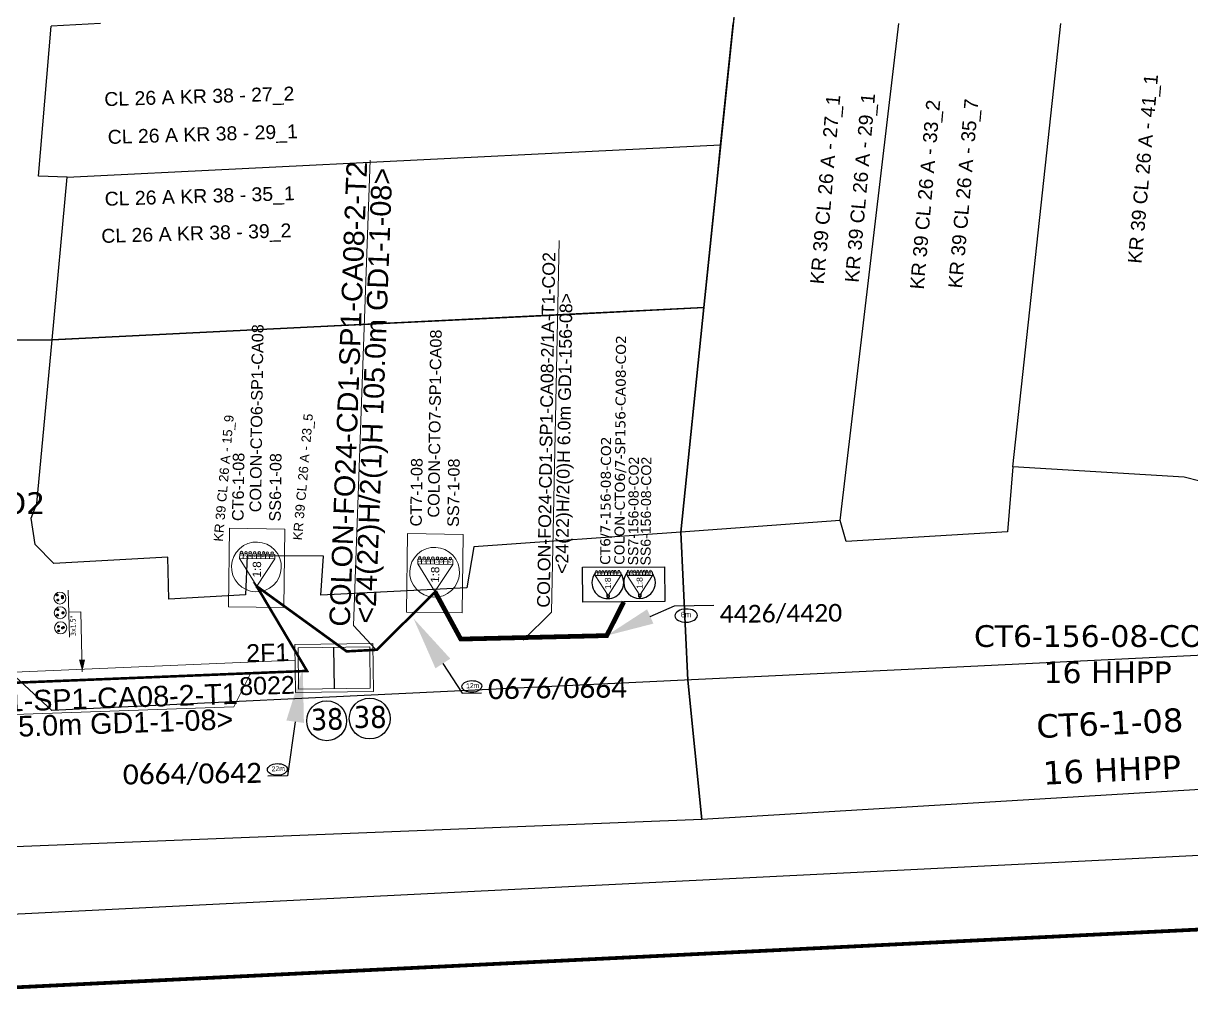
# Model space of a CAD drawing. Header units: millimetres. Extents: x -76.52126 to -76.51707, y 3.41842 to 3.42185.
# Drawn here: x -76.5195716 to -76.5191684, y 3.4193786 to 3.4197159 of the extents above; entities that cross this region are included whole.
import ezdxf
from ezdxf import colors
from ezdxf.entities.mleader import LeaderData, LeaderLine
from ezdxf.enums import TextEntityAlignment as Align
from ezdxf.math import Vec2, Vec3

# ---------------------------------------------------------------- set-up
doc = ezdxf.new("R2010")
doc.units = ezdxf.units.MM
for name, color, linetype in [('ABSCISA 24H', 3, 'Continuous'), ('ABSCISA 24H - COUBICADO', 3, 'Continuous'), ('CAM 2F1 ATP', 30, 'Continuous'), ('CARTOGRAFIA', 252, 'Continuous'), ('COBERTURA CTO', 30, 'Continuous'), ('COBERTURA CTO - COUBICADO', 30, 'Continuous'), ('COBERTURA EMPALME', 2, 'Continuous'), ('CTO CAMARA 16 PUERTOS - COUBICADO', 1, 'Continuous'), ('DUCTO ATP', 6, 'Continuous'), ('DUCTOS ATP', 30, 'Continuous'), ('DUCTOS TLF', 4, 'Continuous'), ('PLACAS ZONA ABIERTA', 8, 'Continuous'), ('PUNTO CARTERA', 7, 'Continuous'), ('PUNTO CARTERA - COUBICADO', 60, 'Continuous'), ('RESERVA F.O 24', 3, 'Continuous'), ('RESERVA F.O 24 - COUBICADO', 3, 'Continuous')]:
    doc.layers.add(name, color=color, linetype=linetype)
for name, color, linetype, lineweight in [('CANALIZACION ATP', 30, 'Continuous', 0), ('CB 144 H CAN', 5, 'Continuous', 60), ('CB 24 H CAN', 3, 'Continuous', 60), ('CB 24 H CAN - COUBICADO', 3, 'Continuous', 0), ('CB 288 H CAN_FEE', 15, 'Continuous', 60), ('CB 48 H CAN', 1, 'Continuous', 60), ('CTO CAMARA', 1, 'Continuous', 15), ('MARQUILLA F.O 24', 3, 'Continuous', 0), ('MARQUILLA F.O 24 - COUBICADO', 3, 'Continuous', 0)]:
    doc.layers.add(name, color=color, linetype=linetype, lineweight=lineweight)
doc.styles.add('Arial', font='arial.ttf')
doc.styles.add('BOOK', font='BKANT.TTF')
doc.styles.add('Legend', font='calibri.ttf')
doc.styles.get("Standard").update_dxf_attribs({"font": 'arial.ttf'})
doc.styles.add('style2', font='verdana.ttf', dxfattribs={"height": 0.1})
doc.styles.add('TAHOMA', font='tahoma.ttf')
doc.styles.add('TEXT CENTRAL OLT', font='tahomabd.ttf', dxfattribs={"height": 1})
doc.styles.add('TEXT SCL GRANDES', font='tahoma.ttf', dxfattribs={"height": 14})
doc.styles.add('TXT CAM GRANDE', font='arial.ttf', dxfattribs={"height": 0.4})
doc.styles.add('TXT CTO Y SS', font='arial.ttf', dxfattribs={"height": 0.5})

# ---------------------------------------------------------------- blocks, each defined once
blk = doc.blocks.new('MARQUILLA 24')
at = {"layer": 'MARQUILLA F.O 24', "style": 'Arial'}
for tag, oblique, p in [('IDENTIFICACIONCABLEFIBRA', 8.300879983380582e-09, (-0.1815160179795968, 0.4101931208408545)), ('CAPACIDADFIBRA', 1.383453351877506e-09, (-0.2074468646844706, -0.5398237440824574))]:
    blk.add_attdef(tag, text='', height=0.7, dxfattribs=dict(at, oblique=oblique)).set_placement(p, align=Align.MIDDLE)
blk = doc.blocks.new('CAM 2F1 ATP')
blk.add_line((-0.0004297534469515085, 0.6309855398721993), (0.0004297534469515085, -0.6309855398721993))
at = {"lineweight": 0}
for points in [[(-1.192588195969436, 0.7301736043735652), (1.191592472531691, 0.731797428983461), (1.192588195969436, -0.730173604373565), (-1.191592472531691, -0.731797428983461)], [(-1.092520110891201, 0.6302417358383536), (1.091660603997298, 0.631729343906045), (1.092520110891201, -0.6302417358383536), (-1.091660603997298, -0.631729343906045)]]:
    blk.add_lwpolyline(points, close=True, dxfattribs=at)
at = {"lineweight": 0, "style": 'BOOK'}
for tag, p in [('2F1', (1.604285785113461, 0.08862887951545417)), ('CODIGO', (1.628815294941887, -0.5982124407310039))]:
    blk.add_attdef(tag, p, '', height=0.5725093120969081, rotation=0.03902316617520105, dxfattribs=at)
blk = doc.blocks.new('PUNTO CARTERA')
blk.add_circle((-5.020778246489499e-07, 5.015703301580743e-07), 1.85590673389413e-05)
at = {"style": 'TAHOMA'}
blk.add_attdef('11', (-1.506643124571383e-05, -8.025511332387936e-06), '', height=2e-05, dxfattribs=at)
blk = doc.blocks.new('*U25')
at = {"layer": 'CTO CAMARA', "lineweight": 0}
h = blk.add_hatch(color=256, dxfattribs=at)
h.dxf.hatch_style = 1
edge = h.paths.add_edge_path()
edge.add_arc((1.325059926928549, -0.06775560511829948), 0.05471359921872897, -0.1242499693410087, 359.875750030659)
edge = h.paths.add_edge_path()
edge.add_arc((1.324644444462019, -0.259348042553337), 0.05471359921872897, -0.1242499693410087, 359.875750030659)
edge = h.paths.add_edge_path()
edge.add_arc((1.324257713577772, -0.4376821931209696), 0.05471359921872897, -0.1242499693410087, 359.875750030659)
edge = h.paths.add_edge_path()
edge.add_arc((1.323829743126707, -0.6350332451515994), 0.05471359921872897, -0.1242499693410087, 359.875750030659)
edge = h.paths.add_edge_path()
edge.add_arc((1.323402879320893, -0.8318739871731067), 0.05471359921872897, -0.1242499693410087, 359.875750030659)
edge = h.paths.add_edge_path()
edge.add_arc((1.322995082815996, -1.019922178480793), 0.05471359921872897, -0.1242499693410087, 359.875750030659)
edge = h.paths.add_edge_path()
edge.add_arc((1.322645065001555, -1.181326742130707), 0.05471359921872897, -0.1242499693410087, 359.875750030659)
edge = h.paths.add_edge_path()
edge.add_arc((1.322190041540005, -1.391152814495636), 0.05471359921872897, -0.1242499693410087, 359.875750030659)
h = blk.add_hatch(color=1, dxfattribs=at)
h.dxf.hatch_style = 1
edge = h.paths.add_edge_path()
edge.add_arc((-0.1690040834108331, -0.7473289078032774), 0.05194566183112925, -0.1242499693410087, 359.875750030659)
at = {"layer": 'CTO CAMARA', "color": 1, "lineweight": 0}
for p, q in [((-0.1196403941688686, -0.7434000519422153), (1.070323072090815, 0.01119598443480463)), ((1.067039100031804, -1.503150015554647), (1.070323072090815, 0.01119598443480463)), ((1.070323072090815, 0.01119598443480463), (1.270505792351454, 0.01076187330033385)), ((1.270505792351454, 0.01076187330033385), (1.267221820292442, -1.503584126689114)), ((1.270164294645745, -0.1467137919467252), (1.270505792351454, 0.01076187330033385)), ((1.069547778529217, -0.346317015897176), (1.269730498789856, -0.3467511270316468)), ((1.069981574385107, -0.146279680812258), (1.270164294645745, -0.1467137919467252)), ((-0.1196403941688686, -0.7434000519422153), (1.067039100031804, -1.503150015554647)), ((1.068338687597848, -0.9038680494142906), (1.268521407858486, -0.9043021605487578)), ((1.068754023218143, -0.7123433275392461), (1.268936743478782, -0.7127774386737133)), ((1.069141671512824, -0.5335861292730417), (1.269324391773463, -0.534020240407509)), ((1.267221820292442, -1.503584126689114), (1.067039100031804, -1.503150015554647)), ((1.067517243447265, -1.282662582770955), (1.267699963707903, -1.283096693905422)), ((1.067914120345849, -1.099649776005569), (1.268096840606487, -1.100083887140036))]:
    blk.add_line(p, q, dxfattribs=at)
at = {"layer": 'CTO CAMARA', "color": 2, "lineweight": 0, "true_color": 0xf1eb1f}
blk.add_lwpolyline([(-1.022835817502695, 0.4658907759245174), (2.366642744115293, 0.4658907759245174), (2.366642744115293, -1.927156167135918), (-1.022835817502695, -1.927156167135918)], close=True, dxfattribs=at)
at = {"layer": 'CTO CAMARA', "color": 1, "lineweight": 0}
for centre in [(1.324246300713624, -0.4380211975662878), (1.324633031597883, -0.259687046993113), (1.325048514064401, -0.06809460956361768), (1.322983669951871, -1.020261182915027), (1.323391466456769, -0.8322129916073404), (1.323818330262583, -0.6353722495858332), (1.32217862867588, -1.39149181892987), (1.322633652137418, -1.181665746570483)]:
    blk.add_circle(centre, 0.05471359921872897, dxfattribs=at)
at = {"layer": 'CTO CAMARA', "color": 2, "lineweight": 0, "true_color": 0xf1eb1f}
blk.add_ellipse((0.7157520878451802, -0.7186585830625329), major_axis=(-0.572424804231445, 0.9095449614430965), ratio=0.9999999690973763, start_param=4.159629210123316, end_param=10.4428145173029, dxfattribs=at)
at = {"layer": 'CTO CAMARA', "lineweight": 0, "attachment_point": 1, "rotation": 359.875750030659}
for s, width, heights, insert, char_height in [('\\pxsm0.95;1\\P2\\P3\\P4\\P5\\P6\\P7\\P8', 12.01395749957801, [52.35627762601921], (1.139897655768249, -0.008004694905688226), 0.1174596764261007), ('1:8', 8.215003159624752, [0], (0.2624398250029696, -0.5588999283113925), 0.3585048917005609)]:
    blk.add_mtext_dynamic_manual_height_columns(s, width=width, gutter_width=4.760265510852324, heights=heights, dxfattribs=dict(at, insert=insert, char_height=char_height))
at = {"layer": 'CTO CAMARA', "lineweight": 0, "style": 'TXT CTO Y SS'}
for tag, p in [('CTONAME', (2.681369665861634, -0.136703881034486)), ('OSPCTONAME', (3.073088283560687, -0.8875995007968848)), ('SSNAME', (2.682492887513054, -1.73835638889818))]:
    blk.add_attdef(tag, p, '', height=0.5, dxfattribs=at)
blk = doc.blocks.new('*U37')
at = {"layer": 'DUCTO ATP'}
h = blk.add_hatch(color=0, dxfattribs=at)
h.dxf.hatch_style = 1
h.paths.add_polyline_path([(-2.985141617888664, -0.6042334001163474), (-2.385141617888664, -0.4542334001163474), (-2.385141617888664, -0.7542334001163474)])
at = {"layer": 'DUCTO ATP', "color": 0, "lineweight": 13, "ltscale": 0.13}
blk.add_lwpolyline([(1.107376359781028, 0), (-1.243818729771647, 0)], dxfattribs=at)
at = {"layer": 'DUCTO ATP', "color": 0, "linetype": 'Continuous', "lineweight": 13}
for points in [[(-0.0009702597653813427, -0.6081425711984594), (-0.0009702597653813427, 0)], [(-2.985141617888664, -0.6042334001163474), (-0.0009702597653813427, -0.6081425711984594)]]:
    blk.add_lwpolyline(points, dxfattribs=at)
at = {"layer": 'DUCTO ATP', "lineweight": 5}
for centre in [(-0.7723554384106137, 0.4244526188031159), (-0.01631735676028256, 0.4244526188031159), (0.7147962849189753, 0.4244526188031159)]:
    blk.add_circle(centre, 0.3, dxfattribs=at)
at = {"layer": 'DUCTO ATP', "color": 0, "lineweight": 5}
for centre in [(-0.7723554384106137, 0.4244526188031159), (-0.01631735676028256, 0.4244526188031159), (0.7147962849189753, 0.4244526188031159)]:
    blk.add_circle(centre, 0.3, dxfattribs=at)
at = {"layer": 'CB 144 H CAN', "style": 'TEXT CENTRAL OLT'}
for tag, p in [('1-FO144', (-0.7523556293151444, 0.08189947944828901)), ('2-FO144', (-0.0121723592205365, 0.08223088731481276)), ('3-FO144', (0.7977648562896986, 0.09810537127640373))]:
    blk.add_attdef(tag, text='', height=0.4, dxfattribs=at).set_placement(p, align=Align.CENTER)
at = {"layer": 'CB 24 H CAN', "style": 'TEXT CENTRAL OLT'}
for tag, p in [('1-FO24', (-0.9171541704471409, 0.3247838459023011)), ('2-FO24', (-0.1309397963869423, 0.3588511753707948)), ('3-FO24', (0.6177379512382877, 0.3267974882463953))]:
    blk.add_attdef(tag, text='', height=0.4, dxfattribs=at).set_placement(p, align=Align.CENTER)
at = {"layer": 'CB 288 H CAN_FEE', "style": 'TEXT CENTRAL OLT'}
for tag, p in [('1-FO288', (-0.7780896570322975, 0.1329571390732571)), ('2-FO288', (-0.0380266784135701, 0.08693616394874937)), ('3-FO288', (0.7223768544146827, 0.0909010077268757))]:
    blk.add_attdef(tag, text='', height=0.4, dxfattribs=at).set_placement(p, align=Align.CENTER)
at = {"layer": 'CB 48 H CAN', "style": 'TEXT CENTRAL OLT'}
for tag, p in [('1-FO48', (-0.6977269022283772, 0.3279586819809008)), ('2-FO48', (0.1383467982891893, 0.3407891302691581)), ('3-FO48', (0.8697452194046043, 0.3510047489741837))]:
    blk.add_attdef(tag, text='', height=0.4, dxfattribs=at).set_placement(p, align=Align.CENTER)
at = {"layer": 'DUCTO ATP', "color": 0, "ltscale": 8, "insert": (-1.194086944131868, -0.06812105514245559), "char_height": 0.2542719210013433, "attachment_point": 1, "rotation": 359.7974862534491, "style": 'TEXT SCL GRANDES'}
blk.add_mtext_dynamic_manual_height_columns('3x1.5"', width=0.8196790788800293, gutter_width=32.6684119218409, heights=[0], dxfattribs=at)
at = {"layer": 'DUCTOS TLF', "color": 0}
for tag, p in [('ANDÉN', (-0.7474309984395404, 0.813274030225382)), ('MEDIO', (-0.01631735676028256, 0.813274030225382)), ('CALLE', (0.7397207248900486, 0.813274030225382))]:
    blk.add_attdef(tag, text='', height=0.075, dxfattribs=at).set_placement(p, align=Align.MIDDLE)
blk = doc.blocks.new('RESERVA 24')
at = {"layer": 'RESERVA F.O 24', "color": 3, "linetype": 'ByBlock', "lineweight": 30}
blk.add_ellipse((0, 0), major_axis=(1.155851281713483, 0.0003712607545550343), ratio=0.5873088644412812, dxfattribs=at)
at = {"layer": 'RESERVA F.O 24', "lineweight": 0, "style": 'BOOK'}
blk.add_attdef('RESERVA', (1.280572414631024, 0.8326158835552633), '', height=0.5725093120969081, rotation=0.03902316826273409, dxfattribs=at)
blk = doc.blocks.new('CTO CAMARA 16 - COUBICABLE')
at = {"layer": 'CTO CAMARA 16 PUERTOS - COUBICADO', "lineweight": 0}
h = blk.add_hatch(color=1, dxfattribs=at)
h.dxf.hatch_style = 1
edge = h.paths.add_edge_path()
edge.add_arc((-18.4327449179691, 75.45752586268645), 0.6260126671839604, 89.87575003065902, 449.8757500306591)
edge = h.paths.add_edge_path()
edge.add_arc((-16.24061545685254, 75.45277206672472), 0.6260126671839604, 89.87575003065902, 449.8757500306591)
edge = h.paths.add_edge_path()
edge.add_arc((-14.20018238644843, 75.44834723568056), 0.6260126671839604, 89.87575003065902, 449.8757500306591)
edge = h.paths.add_edge_path()
edge.add_arc((-11.94216499739559, 75.4434505568388), 0.6260126671839604, 89.87575003065902, 449.8757500306591)
edge = h.paths.add_edge_path()
edge.add_arc((-9.689986385812517, 75.43856653982584), 0.6260126671839604, 89.87575003065902, 449.8757500306591)
edge = h.paths.add_edge_path()
edge.add_arc((-7.538408871616411, 75.43390068377994), 0.6260126671839604, 89.87575003065902, 449.8757500306591)
edge = h.paths.add_edge_path()
edge.add_arc((-5.691677842609352, 75.42989591003425), 0.6260126671839604, 89.87575003065902, 449.8757500306591)
edge = h.paths.add_edge_path()
edge.add_arc((-3.290925907407654, 75.42468970070331), 0.6260126671839604, 89.87575003065902, 449.8757500306591)
h = blk.add_hatch(color=1, dxfattribs=at)
h.dxf.hatch_style = 1
edge = h.paths.add_edge_path()
edge.add_arc((3.213415366044501, 75.45752586268645), 0.6260126671839604, 89.87575003065902, 449.8757500306591)
edge = h.paths.add_edge_path()
edge.add_arc((5.405544827161066, 75.45277206672472), 0.6260126671839604, 89.87575003065902, 449.8757500306591)
edge = h.paths.add_edge_path()
edge.add_arc((7.445977897565172, 75.44834723568056), 0.6260126671839604, 89.87575003065902, 449.8757500306591)
edge = h.paths.add_edge_path()
edge.add_arc((9.703995286610734, 75.4434505568388), 0.6260126671839604, 89.87575003065902, 449.8757500306591)
edge = h.paths.add_edge_path()
edge.add_arc((11.95617389820109, 75.43856653982584), 0.6260126671839604, 89.87575003065902, 449.8757500306591)
edge = h.paths.add_edge_path()
edge.add_arc((14.10775141239719, 75.43390068377994), 0.6260126671839604, 89.87575003065902, 449.8757500306591)
edge = h.paths.add_edge_path()
edge.add_arc((15.95448244140425, 75.42989591003425), 0.6260126671839604, 89.87575003065902, 449.8757500306591)
edge = h.paths.add_edge_path()
edge.add_arc((18.35523437659867, 75.42468970070331), 0.6260126671839604, 89.87575003065902, 449.8757500306591)
at = {"layer": 'CTO CAMARA 16 PUERTOS - COUBICADO', "color": 1, "lineweight": 0}
for p, q in [((-19.33607966217096, 72.54292144615829), (-19.3311127239067, 74.83333773066624)), ((-10.70227227014402, 58.92780173183201), (-19.33607966217096, 72.54292144615829)), ((-2.009495558224444, 72.50534745839468), (-19.33607966217096, 72.54292144615829)), ((-19.3311127239067, 74.83333773066624), (-2.004528619967459, 74.795763742899)), ((-17.52933469019627, 74.82943044083731), (-19.3311127239067, 74.83333773066624)), ((-17.53430162845325, 72.539014156333), (-17.52933469019627, 74.82943044083731)), ((-15.24554878709023, 72.53405082537574), (-15.24058184883324, 74.82446710988006)), ((-13.10288519303867, 72.52940429982846), (-13.09791825478169, 74.81982058433641)), ((-11.05761176809756, 72.52496897211677), (-11.05264482984057, 74.81538525662108)), ((-10.70227227014402, 58.92780173183201), (-2.009495558224444, 72.50534745839468)), ((-8.866257083253004, 72.52021685631553), (-8.861290144996019, 74.81063314081985)), ((-6.626195332617499, 72.51535911561223), (-6.621228394360514, 74.80577540012018)), ((-4.53223081689066, 72.51081819764295), (-4.527263878633676, 74.8012344821509)), ((-2.004528619967459, 74.795763742899), (-2.009495558224444, 72.50534745839468)), ((2.310080621842644, 72.54292144615829), (2.315047560099629, 74.83333773066624)), ((10.94388801386958, 58.92780173183201), (2.310080621842644, 72.54292144615829)), ((19.63666472578916, 72.50534745839468), (2.310080621842644, 72.54292144615829)), ((2.315047560099629, 74.83333773066624), (19.64163166404614, 74.795763742899)), ((4.116825593817339, 74.82943044083731), (2.315047560099629, 74.83333773066624)), ((4.111858655560354, 72.539014156333), (4.116825593817339, 74.82943044083731)), ((6.400611496923375, 72.53405082537574), (6.40557843518036, 74.82446710988006)), ((8.54327509097493, 72.52940429982846), (8.548242029231915, 74.81982058433641)), ((10.58854851591605, 72.52496897211677), (10.59351545417303, 74.81538525662108)), ((10.94388801386958, 58.92780173183201), (19.63666472578916, 72.50534745839468)), ((12.7799032007606, 72.52021685631553), (12.78487013901758, 74.81063314081985)), ((15.01996495138883, 72.51535911561223), (15.02493188964581, 74.80577540012018)), ((17.11392946712294, 72.51081819764295), (17.11889640537993, 74.8012344821509)), ((19.64163166404614, 74.795763742899), (19.63666472578916, 72.50534745839468))]:
    blk.add_line(p, q, dxfattribs=at)
at = {"layer": 'CTO CAMARA 16 PUERTOS - COUBICADO', "color": 7}
blk.add_lwpolyline([(-28.00297183911038, 78.28677444665522), (28.04693996674905, 78.28677444665522), (28.04693996674905, 54.54564875767625), (-28.00297183911038, 54.54564875767625)], close=True, dxfattribs=at)
for points in [[(-19.33218446738326, 74.33912206279632, 0.1680972133465431), (-21.64616028400633, 67.65075848565175, 0.9999999999999999), (0, 67.65075848565175, 0.153551029693555), (-1.94851839736256, 73.84601615590984, 0.1369944687090537)], [(2.313975816624615, 74.33912206278775, 0.1680972133462929), (0, 67.65075848565175, 0.9999999999999999), (21.6461602840136, 67.65075848565175, 0.1559273338846578), (19.63975013581785, 73.92813006781034, 0.1369944687090537)], [(-11.26530423280929, 59.04644875967642, 2.61803398874988), (-10.06947555021907, 59.04644875967642)], [(-10.06947555021907, 59.91618860579911), (-10.06947555021907, 58.37796020375026, -0.9999999999999999), (-11.26530423280929, 58.37796020375026), (-11.26530423280929, 59.81567740783066)], [(10.38085605120432, 59.04644875967642, 2.61803398874988), (11.57668473379454, 59.04644875967642)], [(11.57668473379454, 59.91618860579911), (11.57668473379454, 58.37796020375026, -0.9999999999999999), (10.38085605120432, 58.37796020375026), (10.38085605120432, 59.81567740783066)]]:
    blk.add_lwpolyline(points, format="xyb", dxfattribs=at)
at = {"layer": 'CTO CAMARA 16 PUERTOS - COUBICADO', "color": 1, "lineweight": 0}
for centre in [(-18.42886615509633, 75.45739528093691), (-16.23673669404525, 75.45264148497517), (-14.19630362357566, 75.44821665393101), (-11.93828623466106, 75.44331997508925), (-9.686107623070711, 75.4384359580763), (-7.534530108874606, 75.4337701020304), (-5.687799079802062, 75.4297653282847), (-3.287047144665848, 75.42455911895377), (3.217294128909998, 75.45739528093691), (5.409423589961079, 75.45264148497517), (7.449856660430669, 75.44821665393101), (9.70787404935254, 75.44331997508925), (11.96005266094289, 75.4384359580763), (14.11163017513172, 75.4337701020304), (15.95836120421154, 75.4297653282847), (18.35911313934048, 75.42455911895377)]:
    blk.add_circle(centre, 0.6260126671839604, dxfattribs=at)
at = {"layer": 'CTO CAMARA 16 PUERTOS - COUBICADO', "color": 1, "lineweight": 0, "attachment_point": 1, "rotation": 89.87575003065903}
for s, width, heights, insert, char_height in [('\\pxsm0.95;1\\P2\\P3\\P4\\P5\\P6\\P7\\P8', 137.4592365543209, [599.0410696518165], (-19.11639262535755, 73.33896797422494), 1.343929962130838), ('\\pxsm0.95,qc;9\\P10\\P11\\P12\\P13\\P14\\P15\\P16', 2.229324925298585, [599.0410696518165], (2.529767658656056, 72.56049175422515), 1.343929962130838), ('1:8', 93.9930129312524, [0], (-12.8132541126688, 63.29942159412167), 4.101879727465289), ('1:8', 93.9930129312524, [0], (8.832906171344803, 63.29942159412167), 4.101879727465289)]:
    blk.add_mtext_dynamic_manual_height_columns(s, width=width, gutter_width=54.46518875571257, heights=heights, dxfattribs=dict(at, insert=insert, char_height=char_height))
at = {"layer": 'CTO CAMARA 16 PUERTOS - COUBICADO', "color": 1, "lineweight": 0}
for tag, p, style in [('OSPCTONAME', (-10.26945056155091, 79.65475083117781), 'style2'), ('OSPSSNAME1', (8.775803568663832, 79.50192641382091), 'TXT CTO Y SS'), ('OSPSSNAME2', (17.29099855644017, 79.50192641382091), 'TXT CTO Y SS'), ('ATP', (-0.5999598631970002, 79.71329197363957), 'style2')]:
    blk.add_attdef(tag, p, '', height=6.866455078124997, rotation=90, dxfattribs=dict(at, style=style))

msp = doc.modelspace()

# ---------------------------------------------------------------- linework, layer by layer
at = {"layer": 'CANALIZACION ATP'}
msp.add_lwpolyline([(-76.51970394953068, 3.419486460843086), (-76.5194778857236, 3.419496094472256)], dxfattribs=at)
at = {"layer": 'CARTOGRAFIA'}
for points in [[(-76.51941333652434, 3.419485798062508), (-76.5195618377424, 3.419478687996728), (-76.51960260806158, 3.419516398295512), (-76.51958127789334, 3.41971583991892)], [(-76.51916565047071, 3.419557840200126), (-76.51917104115495, 3.419559296643113), (-76.51923017164012, 3.419562779644023), (-76.51923197166838, 3.419540342453386), (-76.51928770011949, 3.419537039430564), (-76.51928970713419, 3.419544239514492), (-76.51934476941318, 3.419540317133054), (-76.51941617615597, 3.419535230423774), (-76.51941857017886, 3.419521082324193), (-76.51946897959937, 3.419518490278845), (-76.51946798957437, 3.419531999403828), (-76.51949440480752, 3.41953212539431), (-76.51949493579235, 3.41951859828316), (-76.51952141402074, 3.419517122282398), (-76.51952175601986, 3.419531603388007), (-76.5195611223557, 3.419529488383544), (-76.51956756639487, 3.419535986424874), (-76.51956888941135, 3.419545049503197), (-76.5195669633926, 3.419550161561913), (-76.51956173113507, 3.419606646537998), (-76.51955653230328, 3.419662770481066), (-76.5195663873987, 3.4196631574747), (-76.51956206670224, 3.419714899574158)], [(-76.5195565323906, 3.41966277051017), (-76.51956638747146, 3.419663157503804), (-76.51956206678955, 3.419714899603262)], [(-76.51954501229415, 3.41971586195052), (-76.51956206678955, 3.419714899603262)], [(-76.51933097253863, 3.419673957615144), (-76.51932665251155, 3.41971586195052)], [(-76.51928970720695, 3.419544239543596), (-76.51926952003345, 3.41971586195052)], [(-76.51923017172743, 3.419562779702231), (-76.51921356659517, 3.41971586195052)], [(-76.5193753519074, 3.419671761585617), (-76.51933097253863, 3.419673957615144)], [(-76.51933232256346, 3.419660925501942), (-76.51933097253863, 3.419673957615144)], [(-76.5195565323906, 3.41966277051017), (-76.5193753519074, 3.419671761585617)], [(-76.51956173120783, 3.419606646596206), (-76.5195565323906, 3.41966277051017)], [(-76.5193337835612, 3.419646768671212), (-76.51933232256346, 3.419660925501942)], [(-76.51933677758865, 3.419617743130059), (-76.5193337835612, 3.419646768671212)], [(-76.51937894288352, 3.419615663050193), (-76.51933677758865, 3.419617743130059)], [(-76.51934476948594, 3.419540317162157), (-76.51933677758865, 3.419617743130059)], [(-76.51948572860641, 3.419610395111361), (-76.5194281823446, 3.419613233986295)], [(-76.5194281823446, 3.419613233986295), (-76.51937894288352, 3.419615663050193)], [(-76.51956173120783, 3.419606646596206), (-76.51948572860641, 3.419610395111361)], [(-76.51934476948594, 3.419540317162157), (-76.51941617624328, 3.419535230481982), (-76.51941857026617, 3.419521082353297), (-76.51946897967213, 3.419518490337053), (-76.51946798966168, 3.419531999432932), (-76.51949440488028, 3.419532125423414), (-76.51949493589422, 3.419518598341368), (-76.51952141410806, 3.419517122311502), (-76.51952175610717, 3.419531603446215), (-76.51956112242846, 3.419529488412648), (-76.51956756646763, 3.419535986483082), (-76.5195688894841, 3.419545049532301), (-76.51956696346537, 3.419550161591017), (-76.51956173120783, 3.419606646596206)], [(-76.51923017172743, 3.419562779702231), (-76.51923197174114, 3.419540342511594), (-76.51928770019225, 3.419537039488771), (-76.51928970720695, 3.419544239543596)], [(-76.51916565055802, 3.419557840229229), (-76.51917104124226, 3.419559296643113), (-76.51923017172743, 3.419562779702231)], [(-76.51928970720695, 3.419544239543596), (-76.51934476948594, 3.419540317162157)], [(-76.51906233366248, 3.419502718185525), (-76.51924458515208, 3.419493898124186)], [(-76.51924458515208, 3.419493898124186), (-76.51941333652434, 3.419485798062508)], [(-76.5208765684751, 3.419287256445953), (-76.52089627862227, 3.419289956466512), (-76.52091436877748, 3.419298416513469), (-76.52092570886674, 3.419307866614529), (-76.52092867889809, 3.419314886662162), (-76.52092597887753, 3.419322086716987), (-76.52092435885646, 3.419323436727266), (-76.52090203867778, 3.419336036823209), (-76.52087737847836, 3.419343236878033), (-76.52087260843331, 3.419343956906799), (-76.51913802428538, 3.419430177615707), (-76.51913550425746, 3.419430357593795)]]:
    msp.add_lwpolyline(points, dxfattribs=at)
at = {"layer": 'CB 24 H CAN', "ltscale": 2, "const_width": 8.916348428658831e-07}
msp.add_lwpolyline([(-76.51971583272608, 3.419476258356568), (-76.5196970957364, 3.41948335166693), (-76.51947371960213, 3.419492369544719), (-76.51949107196462, 3.419521590020632), (-76.51946006912407, 3.419499121217275), (-76.51944965262622, 3.419499675959082), (-76.51942950107473, 3.419519610732617)], dxfattribs=at)
at = {"layer": 'CB 24 H CAN - COUBICADO', "const_width": 1.629947985712686e-06}
msp.add_lwpolyline([(-76.51942958130454, 3.419519741044585), (-76.51942066825646, 3.419503363918829), (-76.5193702945586, 3.419504563383685), (-76.51936439086576, 3.419516218660525)], dxfattribs=at)
at = {"layer": 'COBERTURA CTO'}
for points in [[(-76.51967518575037, 3.419659933321212), (-76.51974407777124, 3.419660141518191), (-76.51980046123862, 3.419660311913843), (-76.51979172566752, 3.419735047348125), (-76.51996069393061, 3.419727518411831), (-76.51995680852923, 3.419778379993089), (-76.51966485124575, 3.419791504835642), (-76.51955285445291, 3.419825255119006), (-76.51954343136384, 3.419825345140792), (-76.5193142684704, 3.419835874941212), (-76.5193192844319, 3.419785024776841), (-76.51932240254536, 3.41975576632319), (-76.51932516355481, 3.419729858713593), (-76.51933678059248, 3.419617740279476), (-76.51956173430807, 3.419606643742894), (-76.51962311049937, 3.419606133153478), (-76.51962209252378, 3.419658702695754)], [(-76.51932240254536, 3.41975576632319), (-76.51926431634564, 3.419760119881515), (-76.5192083162994, 3.419764317093152), (-76.51920872231238, 3.419760571951313), (-76.51914495107047, 3.419765404442272), (-76.51914260397388, 3.419788705831136), (-76.51908225624646, 3.419786328226449), (-76.51910428152331, 3.419557106703335), (-76.519106184912, 3.419455029603681), (-76.5193374151433, 3.41944112240378), (-76.51934231920785, 3.419489204084469), (-76.51934477249523, 3.419540314251547), (-76.51933678059248, 3.419617740279476)], [(-76.51980046148054, 3.419660311914752), (-76.51967518575037, 3.419659933321212), (-76.51962209252378, 3.419658702695754), (-76.51962311049937, 3.419606133153478), (-76.5195617343881, 3.419606643740165), (-76.51933678059248, 3.419617740279476), (-76.51934477249523, 3.419540314251547), (-76.51934231920785, 3.419489204084469), (-76.5193374151433, 3.41944112240378), (-76.51981147991972, 3.419422229015593), (-76.51981826659829, 3.419508024228319)]]:
    msp.add_lwpolyline(points, close=True, dxfattribs=at)
at = {"layer": 'COBERTURA EMPALME', "const_width": 1.296613031525144e-06}
msp.add_lwpolyline([(-76.52101619773119, 3.419312724169989), (-76.51743469028948, 3.419487717878579)], dxfattribs=at)
at = {"layer": 'MARQUILLA F.O 24'}
for points in [[(-76.51945197882955, 3.419668667156091), (-76.51945773326938, 3.419508105171979), (-76.51945007273953, 3.419499856420394)], [(-76.519657292273, 3.41947440715121), (-76.51949899330187, 3.419480001348199), (-76.51949309003447, 3.419491736185544)]]:
    msp.add_lwpolyline(points, dxfattribs=at)
at = {"layer": 'MARQUILLA F.O 24 - COUBICADO', "color": 3}
msp.add_lwpolyline([(-76.51938665426765, 3.419640917049931), (-76.51938932622852, 3.419512684623355), (-76.5193991790971, 3.419502955329541)], dxfattribs=at)

# ---------------------------------------------------------------- block references
at = {"layer": 'CAM 2F1 ATP'}
ref = msp.add_blockref('CAM 2F1 ATP', (-76.5194643496544, 3.419493395830977), dxfattribs=dict(at, xscale=1.13237627819373e-05, yscale=1.13237627819373e-05, zscale=1.13237627819373e-05, rotation=180.7236051145001))
ref.add_attrib('CODIGO', '8022', (-76.51949701891762, 3.419483993405489), dxfattribs={"layer": '0', "lineweight": 0, "height": 6.166172797440911e-06, "rotation": 1.581165773696696, "style": 'TXT CAM GRANDE'})
ref.add_attrib('2F1', '2F1', (-76.51949463004638, 3.419495380918864), dxfattribs={"layer": '0', "lineweight": 0, "height": 6.166172797440911e-06, "rotation": 1.581165773696696, "style": 'TXT CAM GRANDE'})
at = {"layer": 'CTO CAMARA', "xscale": 8e-06, "yscale": 8e-06, "zscale": 8e-06, "rotation": 89.23939970655405}
for p, values in [((-76.5194970059356, 3.419522626006096), {'CTONAME': 'CT6-1-08', 'OSPCTONAME': 'COLON-CTO6-SP1-CA08', 'SSNAME': 'SS6-1-08'}), ((-76.51943551527552, 3.41952077703005), {'CTONAME': 'CT7-1-08', 'OSPCTONAME': 'COLON-CTO7-SP1-CA08', 'SSNAME': 'SS7-1-08'})]:
    msp.add_blockref('*U25', p, dxfattribs=at).add_auto_attribs(values)
at = {"layer": 'CTO CAMARA 16 PUERTOS - COUBICADO'}
ref = msp.add_blockref('CTO CAMARA 16 - COUBICABLE', (-76.51936422384766, 3.419488640328352), dxfattribs=dict(at, xscale=5.056101870489358e-07, yscale=5.056101870489358e-07, zscale=5.056101870489358e-07, rotation=0.3700792018098903))
ref.add_attrib('OSPSSNAME2', 'SS6-156-08-CO2', (-76.5193551746983, 3.419528769394779), dxfattribs={"layer": '0', "color": 1, "lineweight": 0, "height": 3.4717496364139e-06, "rotation": 89.56254580167406, "style": 'TXT CTO Y SS'})
ref.add_attrib('OSPSSNAME1', 'SS7-156-08-CO2', (-76.51935947994158, 3.419528802266053), dxfattribs={"layer": '0', "color": 1, "lineweight": 0, "height": 3.4717496364139e-06, "rotation": 89.56254580167406, "style": 'TXT CTO Y SS'})
ref.add_attrib('ATP', 'COLON-CTO6/7-SP156-CA08-CO2', (-76.51936421946597, 3.419528945319648), dxfattribs={"layer": '0', "color": 1, "lineweight": 0, "height": 3.4717496364139e-06, "rotation": 89.56254580167406, "style": 'style2'})
ref.add_attrib('OSPCTONAME', 'CT6/7-156-08-CO2', (-76.51936910854451, 3.419528953050881), dxfattribs={"layer": '0', "color": 1, "lineweight": 0, "height": 3.4717496364139e-06, "rotation": 89.56254580167406, "style": 'style2'})
at = {"layer": 'DUCTOS ATP', "xscale": 6.91571198880231e-06, "yscale": 6.91571198880231e-06, "zscale": 6.91571198880231e-06, "rotation": 91.37931309093895}
msp.add_blockref('*U37', (-76.51955593919986, 3.419512643680434), dxfattribs=at).add_auto_attribs({'1-FO288': '•', '1-FO144': '•', '1-FO48': '•', '1-FO24': '•', '2-FO288': '•', '2-FO144': '•', '2-FO48': '•', '2-FO24': '•', '3-FO288': '•', '3-FO144': '•', '3-FO48': '•', '3-FO24': '•'})
at = {"layer": 'MARQUILLA F.O 24'}
ref = msp.add_blockref('MARQUILLA 24', (-76.51945527937086, 3.419589638184802), dxfattribs=dict(at, xscale=1.016e-05, yscale=1.016e-05, zscale=1.016e-05, rotation=87.84975137884973))
ref.add_attrib('IDENTIFICACIONCABLEFIBRA', 'COLON-FO24-CD1-SP1-CA08-2-T2', dxfattribs={"height": 7.11199999999998e-06, "rotation": 87.84975147587534}).set_placement((-76.51945951319315, 3.419587951647954), align=Align.MIDDLE)
ref.add_attrib('CAPACIDADFIBRA', '<24(22)H/2(1)H 105.0m GD1-1-08>', dxfattribs={"height": 7.11199999999998e-06, "rotation": 87.84975147587534}).set_placement((-76.51944987770317, 3.419587326225367), align=Align.MIDDLE)
ref = msp.add_blockref('MARQUILLA 24', (-76.51957588793628, 3.419477768657302), dxfattribs=dict(at, xscale=1.016e-05, yscale=1.016e-05, zscale=1.016e-05, rotation=1.939427914936652))
ref.add_attrib('IDENTIFICACIONCABLEFIBRA', 'COLON-FO24-CD1-SP1-CA08-2-T1', dxfattribs={"height": 7.11199999999998e-06, "rotation": 1.939428011962037}).set_placement((-76.51957787212518, 3.419481871418836), align=Align.MIDDLE)
ref.add_attrib('CAPACIDADFIBRA', '<24(20)H/4(0)H 105.0m GD1-1-08>', dxfattribs={"height": 7.11199999999998e-06, "rotation": 1.939428011962037}).set_placement((-76.51957780877399, 3.419472215860472), align=Align.MIDDLE)
at = {"layer": 'MARQUILLA F.O 24 - COUBICADO'}
ref = msp.add_blockref('MARQUILLA 24', (-76.51938754002217, 3.419573146163956), dxfattribs=dict(at, xscale=6.273391428089379e-06, yscale=6.273391428089379e-06, zscale=6.273391428089379e-06, rotation=89.25108858848581))
ref.add_attrib('CAPACIDADFIBRA', '<24(22)H/2(0)H 6.0m GD1-156-08>', dxfattribs={"height": 4.379847343630561e-06, "rotation": 89.08069441484565, "style": 'Arial'}).set_placement((-76.51938451065641, 3.419574346476804), align=Align.MIDDLE)
ref.add_attrib('IDENTIFICACIONCABLEFIBRA', 'COLON-FO24-CD1-SP1-CA08-2/1A-T1-CO2', dxfattribs={"height": 4.379847344134301e-06, "rotation": 89.08069441484565, "style": 'Arial'}).set_placement((-76.51939126837941, 3.419575560695115), align=Align.MIDDLE)
at = {"layer": 'PUNTO CARTERA', "lineweight": 20}
ref = msp.add_blockref('PUNTO CARTERA', (-76.51945190679973, 3.41947574122922), dxfattribs=dict(at, xscale=0.3794113758997775, yscale=0.3794113758997775, zscale=0.3794113758997775))
ref.add_attrib('11', '38', (-76.51945762317511, 3.419472696258867), dxfattribs={"lineweight": 40, "height": 7.588227517995547e-06, "style": 'TAHOMA'})
at = {"layer": 'PUNTO CARTERA - COUBICADO', "lineweight": 20}
ref = msp.add_blockref('PUNTO CARTERA', (-76.51946675092977, 3.419474993310617), dxfattribs=dict(at, xscale=0.370696861473765, yscale=0.370696861473765, zscale=0.370696861473765, rotation=1.86099876748054))
ref.add_attrib('11', '38', (-76.51947223644775, 3.419471838472889), dxfattribs={"layer": '0', "lineweight": 40, "height": 7.413937229475302e-06, "rotation": 1.860997892280634, "style": 'TAHOMA'})
at = {"layer": 'RESERVA F.O 24'}
ref = msp.add_blockref('RESERVA 24', (-76.51941686076239, 3.419487022142536), dxfattribs=dict(at, xscale=2.961594036029854e-06, yscale=2.961594036029854e-06, zscale=2.961594036029854e-06, rotation=1.744791800902527))
ref.add_attrib('RESERVA', '12m', (-76.51941877488507, 3.419486385109057), dxfattribs={"lineweight": 0, "height": 1.695540164277758e-06, "rotation": 1.961206361975429, "style": 'BOOK'})
ref = msp.add_blockref('RESERVA 24', (-76.51948396806088, 3.419458368421044), dxfattribs=dict(at, xscale=2.961594036029854e-06, yscale=2.961594036029854e-06, zscale=2.961594036029854e-06, rotation=1.744791800902527))
ref.add_attrib('RESERVA', '22m', (-76.51948588218356, 3.419457731387565), dxfattribs={"lineweight": 0, "height": 1.695540164277758e-06, "rotation": 1.961206361975429, "style": 'BOOK'})
at = {"layer": 'RESERVA F.O 24 - COUBICADO'}
ref = msp.add_blockref('RESERVA 24', (-76.51934286427475, 3.419511458223821), dxfattribs=dict(at, xscale=-3.36019527748881e-06, yscale=3.36019527748881e-06, zscale=3.360195277488809e-06, rotation=1.518794209916345))
ref.add_attrib('RESERVA', '6m', (-76.51934471754655, 3.419510825331672), dxfattribs={"color": 1, "lineweight": 0, "height": 1.923743086826398e-06, "rotation": 1.355523430928069, "style": 'BOOK'})

# ---------------------------------------------------------------- texts
at = {"layer": 'COBERTURA CTO', "insert": (-76.51923412873498, 3.419476687447704), "char_height": 8.08010354733235e-06, "attachment_point": 1, "rotation": 2.6545255104075363, "line_spacing_factor": 0.6, "style": 'style2'}
msp.add_mtext_dynamic_manual_height_columns('\\pxqc;CT6-1-08\\P\\P16 HHPP', width=7.458455311287414e-05, gutter_width=0.0006784489986632618, heights=[5.248308236266787e-05], dxfattribs=at)
at = {"layer": 'COBERTURA CTO - COUBICADO', "char_height": 7.499999999999995e-06, "width": 8.606980146010591e-05, "attachment_point": 1, "style": 'style2'}
for s, insert in [('\\pxqc;CT8-156-08-CO2\\P  16 HHPP', (-76.5196499814418, 3.419554027399424)), ('\\pxqc;CT6-156-08-CO2\\P  16 HHPP', (-76.51924372013849, 3.419508164511259))]:
    msp.add_mtext(s, dxfattribs=dict(at, insert=insert))
at = {"layer": 'PLACAS ZONA ABIERTA'}
for s, height, rotation, p in [('KR 39 CL 26 A - 41_1', 4.800003774486182e-06, 84.99999751972618, (-76.51918571489728, 3.419632796458078)), ('CL 26 A KR 38 - 27_2', 4.800003774486182e-06, 1.739961499513439, (-76.51954360628619, 3.41968726872222)), ('KR 39 CL 26 A - 27_1', 4.800003774486182e-06, 84.99999751972618, (-76.51929535735928, 3.419625676300557)), ('KR 39 CL 26 A - 29_1', 4.800003774486182e-06, 84.99999751972618, (-76.51928336110961, 3.419626230811473)), ('KR 39 CL 26 A - 35_7', 4.800003774486182e-06, 84.99999751972618, (-76.51924770854536, 3.419624245875565)), ('KR 39 CL 26 A - 33_2', 4.800003774486182e-06, 84.99999751972618, (-76.5192608928799, 3.419623880019541)), ('CL 26 A KR 38 - 29_1', 4.800003774486182e-06, 1.739961499513439, (-76.51954242495844, 3.419674225233968)), ('CL 26 A KR 38 - 35_1', 4.800003774486182e-06, 1.739961499513439, (-76.51954348190661, 3.419652868938129)), ('CL 26 A KR 38 - 39_2', 4.800003774486182e-06, 1.739961499513439, (-76.51954463886354, 3.419640057704447)), ('KR 39 CL 26 A - 15_9', 3.207939865117072e-06, 85.00000000000007, (-76.51950280526542, 3.419536894294944)), ('KR 39 CL 26 A - 23_5', 3.207939865117072e-06, 85.00000000000007, (-76.51947547209228, 3.419537353467115))]:
    msp.add_text(s, height=height, rotation=rotation, dxfattribs=at).set_placement(p)

# ---------------------------------------------------------------- leaders
at = {"layer": 'ABSCISA 24H'}
ml = msp.add_multileader_mtext('Standard', dxfattribs=at)
ml.set_content('0676/0664', color=256, style='Legend')
ml.set_leader_properties()
ml.build(insert=Vec2(0, 0))
ml.multileader.update_dxf_attribs({"text_left_attachment_type": 2, "text_right_attachment_type": 2, "dogleg_length": 0.36, "arrow_head_size": 1.861438344758046e-05})
ctx = ml.context
ctx.base_point, ctx.char_height, ctx.arrow_head_size, ctx.landing_gap_size, ctx.plane_origin, ctx.plane_x_axis, ctx.plane_y_axis = Vec3(-76.51941350285404, 3.419484830617293), 6.929784004346754e-06, 1.861438344758046e-05, 2.326797930947557e-06, Vec3(-76.5191900273198, 3.419226918183677), Vec3(0.9999151481728303, 0.01302675917130098), Vec3(-0.01302675917130098, 0.9999151481728303)
ctx.left_attachment, ctx.right_attachment, ctx.text_align_type = 2, 2, 1
notes = []
notes.append((ctx, [(0, (1, 1, 0), (-76.51942019876631, 3.419484743383855), (0.9999151481728301, 0.01302675917130097), 6.696480490602296e-06, [(0, [(-76.51943699914769, 3.419510531143011)], 0, [])])]))
ctx.mtext.insert, ctx.mtext.text_direction, ctx.mtext.rotation, ctx.mtext.alignment, ctx.mtext.flow_direction = Vec3(-76.51938734731294, 3.41948983870717), Vec3(0.9999151481728301, 0.01302675917130097), 0.01302712763191275, 2, 5
ml = msp.add_multileader_mtext('Standard', dxfattribs=at)
ml.set_content('0664/0642', color=256, style='Legend')
ml.set_leader_properties()
ml.build(insert=Vec2(0, 0))
ml.multileader.update_dxf_attribs({"text_left_attachment_type": 2, "text_right_attachment_type": 2, "dogleg_length": 0.36, "arrow_head_size": 1.861438344758046e-05})
ctx = ml.context
ctx.base_point, ctx.char_height, ctx.arrow_head_size, ctx.landing_gap_size, ctx.plane_origin, ctx.plane_x_axis, ctx.plane_y_axis = Vec3(-76.51953934345326, 3.419455391473732), 6.929784004346754e-06, 1.861438344758046e-05, 2.326797930947557e-06, Vec3(-76.51930826989464, 3.419202507769761), Vec3(0.9999151481728301, 0.01302675917130097), Vec3(-0.01302675917130097, 0.9999151481728301)
ctx.left_attachment, ctx.right_attachment, ctx.text_align_type = 2, 2, 1
notes.append((ctx, [(1, (1, 1, 0), (-76.51948050802679, 3.419456157973702), (-0.9999151481728301, -0.01302675917130097), 6.696480490602296e-06, [(0, [(-76.51947517829551, 3.419493269640495)], 0, [])])]))
ctx.mtext.insert, ctx.mtext.text_direction, ctx.mtext.rotation, ctx.mtext.width, ctx.mtext.alignment, ctx.mtext.flow_direction = Vec3(-76.51951333449131, 3.419460397653996), Vec3(0.9999151481728303, 0.01302675917130098), 0.01302712763191276, 2.131708171917066e-05, 2, 5
at = {"layer": 'ABSCISA 24H - COUBICADO'}
ml = msp.add_multileader_mtext('Standard', dxfattribs=at)
ml.set_content('4426/4420', color=256, style='Legend')
ml.set_leader_properties()
ml.build(insert=Vec2(0, 0))
ml.multileader.update_dxf_attribs({"text_left_attachment_type": 2, "text_right_attachment_type": 2, "dogleg_length": 0.36, "arrow_head_size": 1.641678828187026e-05})
ctx = ml.context
ctx.base_point, ctx.char_height, ctx.arrow_head_size, ctx.landing_gap_size, ctx.plane_origin, ctx.plane_x_axis, ctx.plane_y_axis = Vec3(-76.51933336901658, 3.419515026227916), 6.111660757328989e-06, 1.641678828187026e-05, 2.052098535233783e-06, Vec3(-76.51940853856368, 3.419250893740179), Vec3(0.9999360170584464, 0.01131201968220994), Vec3(-8.010902718328722e-16, 7.08130853927526e-14)
ctx.left_attachment, ctx.right_attachment, ctx.text_align_type = 2, 2, 1
notes.append((ctx, [(1, (1, 1, 0), (-76.51934687650014, 3.419514873421219), (0.9999360170584464, 0.01131201968220994), 1.35083478574567e-05, [(0, [(-76.5193702945586, 3.419504563383685)], 0, [])])]))
ctx.mtext.insert, ctx.mtext.text_direction, ctx.mtext.rotation, ctx.mtext.width, ctx.mtext.alignment, ctx.mtext.flow_direction = Vec3(-76.5193102190659, 3.41951528811737), Vec3(0.9999360170584464, 0.01131201968220994), 0.01131226094714941, 2.719293199518177e-15, 2, 5
for ctx, leaders in notes:
    for number, flags, end, landing, length, lines in leaders:
        leader = LeaderData()
        leader.index, (leader.has_last_leader_line, leader.has_dogleg_vector, leader.attachment_direction) = number, flags
        leader.last_leader_point, leader.dogleg_vector, leader.dogleg_length = Vec3(end), Vec3(landing), length
        for number, points, colour, breaks in lines:
            line = LeaderLine()
            line.index, line.vertices, line.color, line.breaks = number, Vec3.list(points), colors.encode_raw_color(colour), breaks
            leader.lines.append(line)
        ctx.leaders.append(leader)

doc.saveas('drawing.dxf')
